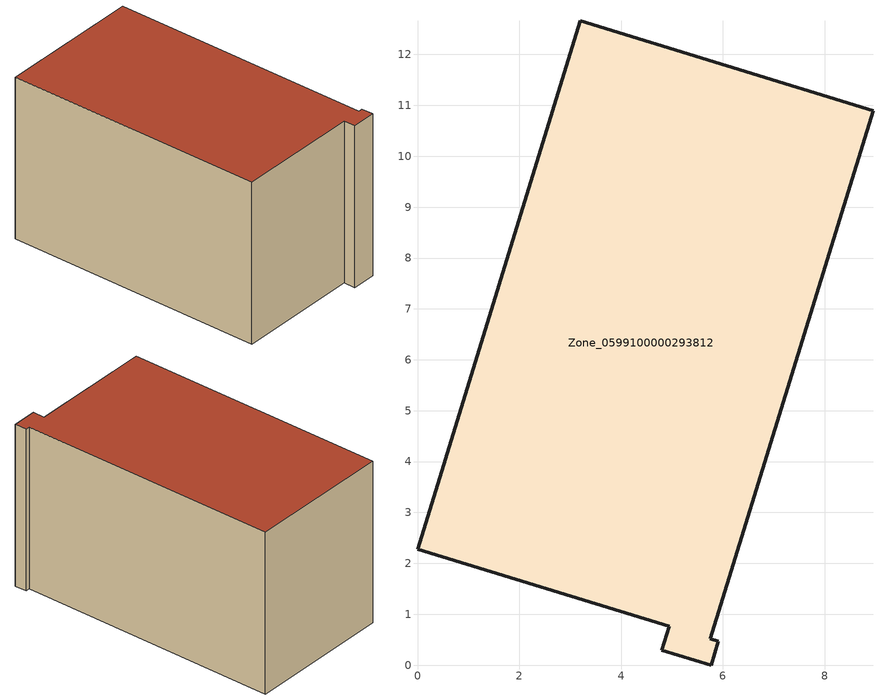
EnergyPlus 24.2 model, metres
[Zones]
Zone_0599100000293812
 floor ground (C_G): 5.75,0.52 5.91,0.47 5.77,0 4.8,0.29 4.95,0.76 0,2.28 3.2,12.66 8.95,10.89 z0
 wall outside (C_F): 5.91,0.47 5.75,0.52 8.95,10.89 3.2,12.66 0,2.28 4.95,0.76 4.8,0.29 5.77,0 5.91,0.47 z0:6.84
 roof outside (C_R): 5.75,0.52 8.95,10.89 3.2,12.66 0,2.28 4.95,0.76 4.8,0.29 5.77,0 5.91,0.47 z6.84
[BUILDING]
Pand.0599100000293812: North Axis=0; Terrain=City; Loads Convergence Tolerance Value=0.04; Temperature Convergence Tolerance Value=0.4; Solar Distribution=FullExterior; Maximum Number of Warmup Days=25; Minimum Number of Warmup Days=1
[Site:Location]
Rotterdam.The.Hague.AP_ZH_NLD Design_Conditions: Latitude=51.96; Longitude=4.45; Time Zone=1; Elevation=-4.5
[SITE:GROUNDTEMPERATURE:BUILDINGSURFACE]
18, 18, 18, 18, 18, 18, 18, 18, 18, 18, 18, 18
[MATERIAL] Thermal Absorptance=0.9; Solar Absorptance=0.7; Visible Absorptance=0.7
Name | Roughness | Thickness | Conductivity | Density | Specific Heat
G.TI.1975-1991 | MediumSmooth | 0.15 | 0.288461 | 540 | 1210
F.TI.1975-1991 | Rough | 0.3 | 0.230769 | 1920 | 840
R.TI.1975-1991 | MediumRough | 0.2 | 0.153846 | 1500 | 1000
[CONSTRUCTION]
C_G: G.TI.1975-1991
C_F: F.TI.1975-1991
C_R: R.TI.1975-1991
[ZONE]
Zone_0599100000293812: Type=1; Multiplier=1; Ceiling Height=Autocalculate; Volume=Autocalculate; Floor Area=autocalculate; Part of Total Floor Area=Yes
[ZONEINFILTRATION:DESIGNFLOWRATE]
Infil_Zone_0599100000293812: Zone or ZoneList or Space or SpaceList=Zone_0599100000293812; Schedule=AlwaysOn; Design Flow Rate Calculation Method=Flow/Area; Flow Rate per Floor Area=0.003; Constant Term Coefficient=1; Temperature Term Coefficient=0; Velocity Term Coefficient=0; Velocity Squared Term Coefficient=0
[HVACTEMPLATE:ZONE:IDEALLOADSAIRSYSTEM]
Zone_0599100000293812: Maximum Heating Supply Air Temperature=50; Minimum Cooling Supply Air Temperature=13; Maximum Heating Supply Air Humidity Ratio=0.0156; Minimum Cooling Supply Air Humidity Ratio=0.0077; Heating Limit=NoLimit; Cooling Limit=NoLimit; Dehumidification Control Type=ConstantSensibleHeatRatio; Cooling Sensible Heat Ratio=0.7; Dehumidification Setpoint=60; Humidification Control Type=None; Humidification Setpoint=30; Outdoor Air Method=None; Outdoor Air Flow Rate per Person=0.00944; Outdoor Air Flow Rate per Zone Floor Area=0; Outdoor Air Flow Rate per Zone=0; Demand Controlled Ventilation Type=None; Outdoor Air Economizer Type=NoEconomizer; Heat Recovery Type=None; Sensible Heat Recovery Effectiveness=0.7; Latent Heat Recovery Effectiveness=0.65
[ZONECONTROL:THERMOSTAT]
ThermostatControl_Zone_0599100000293812: Zone or ZoneList=Zone_0599100000293812; Control Type Schedule=DualSetpointControlType; Control 1=Thermostat_Zone_0599100000293812; Temperature Difference Between Cutout And Setpoint=0
[THERMOSTATSETPOINT:DUALSETPOINT]
Thermostat_Zone_0599100000293812: Heating Setpoint Temperature Schedule=HeatingSetpoint_Zone_0599100000293812; Cooling Setpoint Temperature Schedule=CoolingSetpoint_Zone_0599100000293812
[SCHEDULE:COMPACT]
HeatingSetpoint_Zone_0599100000293812: Through: 12/31, For: AllDays, Until: 24:00, 21
CoolingSetpoint_Zone_0599100000293812: Through: 12/31, For: AllDays, Until: 24:00, 24
DualSetpointControlType: Through: 12/31, For: AllDays, Until: 24:00, 4
AlwaysOn: Through: 12/31, For: AllDays, Until: 24:00, 1
